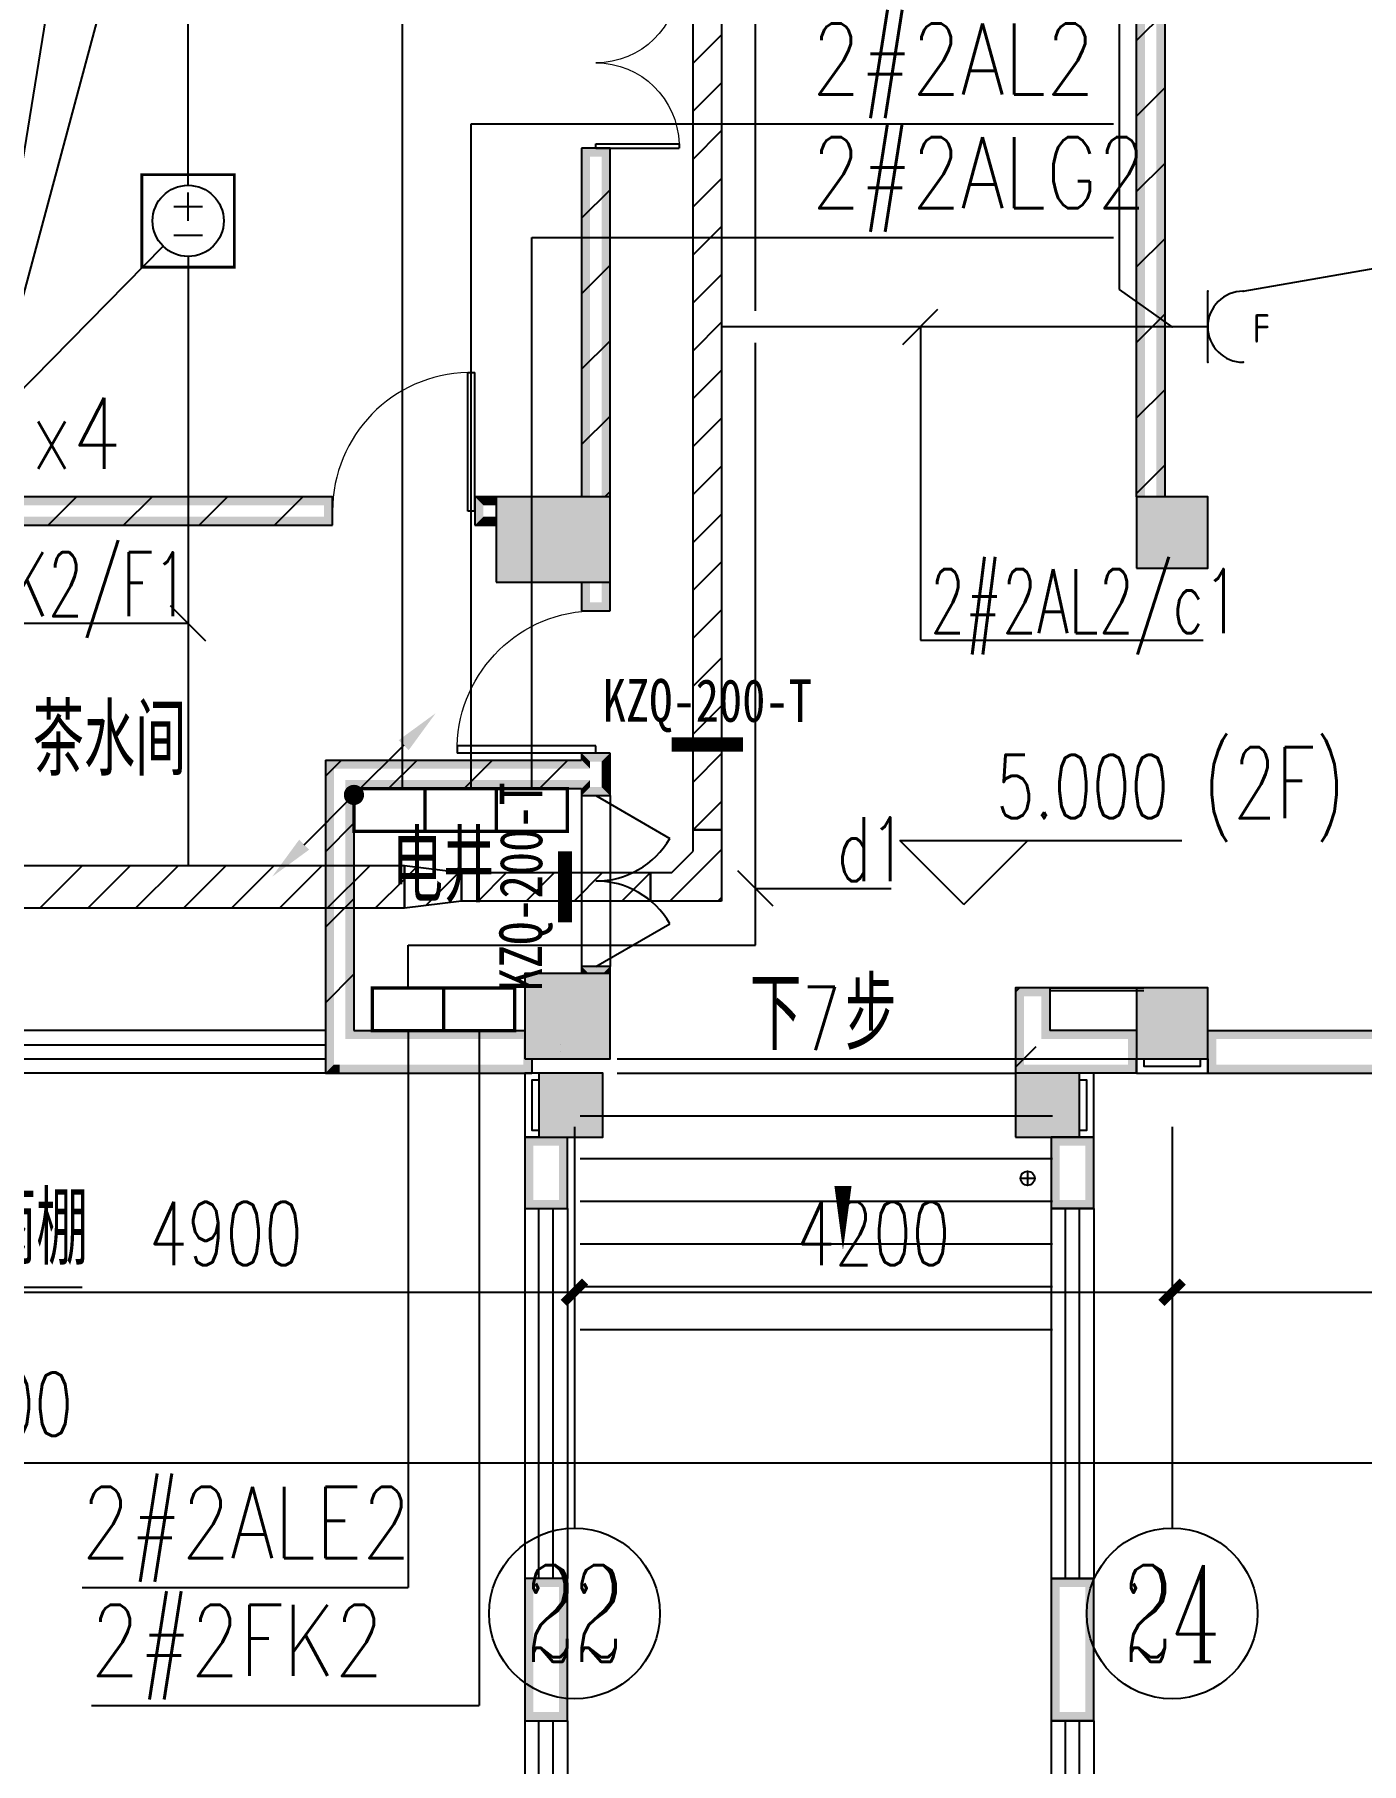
# Model space of a CAD drawing. Extents: x 101023 to 279373, y -114511 to 293844.
# Drawn here: x 223686 to 233010, y 80988 to 93137 of the extents above; entities that cross this region are included whole.
import ezdxf
from ezdxf.enums import TextEntityAlignment as Align

# ---------------------------------------------------------------- set-up
doc = ezdxf.new("R2010")
doc.units = 0
doc.header["$LTSCALE"] = 1000
doc.header["$MEASUREMENT"] = 0
for name, color, linetype in [('A-WALL-CURT', 111, 'Continuous'), ('A-WALL-PATT', 252, 'Continuous'), ('AXIS', 3, 'Continuous'), ('AXIS_TEXT', 7, 'Continuous'), ('BZ', 7, 'Continuous'), ('CABLETRAY', 3, 'Continuous'), ('COLUMN', 2, 'Continuous'), ('DIM-照明', 3, 'Continuous'), ('DIM_ELEV', 3, 'Continuous'), ('DIM_LEAD', 3, 'Continuous'), ('DIM_SYMB', 3, 'Continuous'), ('DOOR_FIRE', 4, 'Continuous'), ('EQUIP-动力', 3, 'Continuous'), ('EQUIP-插座', 3, 'Continuous'), ('EQUIP-箱柜', 3, 'Continuous'), ('LWIRE', 4, 'Continuous'), ('PUB_DIM', 3, 'Continuous'), ('PUB_HATCH', 8, 'Continuous'), ('PUB_TEXT', 7, 'Continuous'), ('PUB_WALL', 2, 'Continuous'), ('STAIR', 2, 'Continuous'), ('TEL_HATCH', 8, 'Continuous'), ('WALL', 2, 'Continuous'), ('WINDOW', 2, 'Continuous'), ('WIRE-照明', 6, 'Continuous'), ('抗震支吊架', 2, 'Continuous'), ('排水', 153, 'Continuous'), ('看线', 30, 'Continuous')]:
    doc.layers.add(name, color=color, linetype=linetype)
doc.styles.add('_TCH_AXIS', font='COMPLEX', dxfattribs={"bigfont": 'GBCBIG'})
doc.styles.add('_TCH_DIM', font='simplex.shx', dxfattribs={"bigfont": 'gbcbig.shx'})
doc.styles.add('_TCH_DIM_T3', font='SIMPLEX', dxfattribs={"width": 0.705882, "bigfont": 'GBCBIG'})
doc.styles.add('_TEL_ATTDEF', font='gbenor', dxfattribs={"bigfont": 'gbcbig'})
doc.styles.add('_TEL_DIM', font='simplex.shx', dxfattribs={"width": 0.8, "height": 3.5, "bigfont": 'gbcbig.shx'})
doc.styles.add('COMPLEX', font='COMPLEX')
doc.styles.add('kzcad', font='', dxfattribs={"width": 0.8})
doc.styles.get("Standard").update_dxf_attribs({"font": 'simplex.shx', "width": 0.8, "bigfont": 'gbcbig.shx'})
doc.styles.get('kzcad').set_extended_font_data('SimSun')
doc.dimstyles.new('_TCH_ARCH&&150', dxfattribs={"dimtxt": 446.25, "dimasz": 150, "dimexe": 375, "dimexo": 450, "dimgap": 189.375, "dimtad": 1, "dimdec": 0, "dimzin": 0, "dimdsep": 46, "dimtxsty": '_TCH_DIM_T3', "dimblk": 'ARCHTICK', "dimcen": 0.09, "dimclrt": 7, "dimazin": 2, "dimtfac": 1, "dimtdec": 0, "dimtix": 1, "dimtmove": 2, "dimatfit": 3, "dimfxl": 1, "dimtolj": 1, "dimtzin": 0, "dimarcsym": 0})
pattern_1 = [(45, (-906447.23, -635367.28), (-265.16515, 265.16515), [])]

# ---------------------------------------------------------------- blocks, each defined once
blk = doc.blocks.new('$equip$00002889')
for p, q in [((-0.65, 0.65), (-0.65, -0.65)), ((0.65, 0.65), (-0.65, 0.65)), ((0.65, -0.65), (0.65, 0.65)), ((0, 0), (0, 0.4)), ((-0.2, 0.2), (0.2, 0.2)), ((-0.2, -0.2), (0.2, -0.2)), ((-0.65, -0.65), (0.65, -0.65))]:
    blk.add_line(p, q)
at = {"const_width": 0.04}
blk.add_lwpolyline([(-0.65, 0.65), (-0.65, -0.65), (0.65, -0.65), (0.65, 0.65), (-0.65, 0.65), (-0.65, -0.65)], dxfattribs=at)
blk.add_circle((0, 0), 0.5)
for p in [(0, 0.65), (-0.65, 0), (0.65, 0), (0, -0.65)]:
    blk.add_point(p)
at = {"color": 7, "style": '_TEL_DIM', "flags": 1}
for tag in ['A', 'REMARK']:
    blk.add_attdef(tag, text='', height=0.00002, dxfattribs=at).set_placement((0, 0), align=Align.MIDDLE_CENTER)
blk = doc.blocks.new('$equip$00002810')
for p, q in [((0.5, 0.5), (-0.5, 0.5)), ((0, 0.5), (0, 0))]:
    blk.add_line(p, q)
blk.add_arc((0, 1), 0.5, 180, 0)
for p in [(-0.5, 1), (0.5, 1), (-0.5, 0.5), (0.5, 0.5), (0, 0)]:
    blk.add_point(p)
at = {"color": 7, "style": '_TEL_DIM'}
blk.add_attdef('$TEXT$', text='', height=0.4, dxfattribs=at).set_placement((0.023, 1.257), align=Align.MIDDLE_CENTER)
at = {"color": 7, "style": '_TEL_DIM', "flags": 1}
for tag in ['A', 'REMARK']:
    blk.add_attdef(tag, text='', height=0.000025, dxfattribs=at).set_placement((0, 0), align=Align.MIDDLE_CENTER)
blk = doc.blocks.new('$TelecSys$00000079')
for p, q in [((0.7, 0.7), (0, 0)), ((0.104, 0.104), (0.104, 0.104)), ((-0.104, -0.104), (-0.104, -0.104))]:
    blk.add_line(p, q)
at = {"const_width": 0.142}
blk.add_lwpolyline([(-0.071, 0, 1), (0.071, 0, 1)], format="xyb", close=True, dxfattribs=at)
blk.add_solid([(0.63, 0.77), (0.77, 0.63), (1.15, 1.15)])
at = {"width": 0.8, "flags": 9}
blk.add_attdef('A', (0, 0), '', height=0.00002, dxfattribs=at)
blk = doc.blocks.new('$TelecSys$00000080')
for p, q in [((-0.7, -0.7), (0, 0)), ((0.104, 0.104), (0.104, 0.104)), ((-0.104, -0.104), (-0.104, -0.104))]:
    blk.add_line(p, q)
at = {"const_width": 0.142}
blk.add_lwpolyline([(0.071, 0, 1), (-0.071, 0, 1)], format="xyb", close=True, dxfattribs=at)
blk.add_solid([(-0.63, -0.77), (-0.77, -0.63), (-1.15, -1.15)])
at = {"width": 0.8, "flags": 9}
blk.add_attdef('A', (0, 0), '', height=0.00002, rotation=180, dxfattribs=at)
blk = doc.blocks.new('ng')
at = {"layer": '排水'}
for p, q in [((345991, 781358), (346091, 781358)), ((346041, 781408), (346041, 781308))]:
    blk.add_line(p, q, dxfattribs=at)
blk.add_circle((346041, 781358), 50, dxfattribs=at)
blk = doc.blocks.new('_AXISO')
blk.add_circle((0, 0), 0.5)
at = {"layer": 'AXIS_TEXT', "style": 'COMPLEX', "width": 1.041667}
blk.add_attdef('A', text='', height=0.56, dxfattribs=at).set_placement((-0.25, -0.28), (0.25, -0.28), align=Align.FIT)
blk = doc.blocks.new('_ArchTick')
at = {"color": 0, "linetype": 'ByBlock', "const_width": 0.4}
blk.add_lwpolyline([(-0.5, -0.5), (0.5, 0.5)], dxfattribs=at)
blk = doc.blocks.new('*D101')
at = {"layer": 'Defpoints', "color": 0, "transparency": 16777216}
for p in [(1007608, 802280), (1041708, 802280), (1041708, 800203)]:
    blk.add_point(p, dxfattribs=at)
at = {"layer": 'PUB_DIM', "color": 0, "lineweight": -2, "transparency": 16777216}
for p, q in [((1007608, 801830), (1007608, 799828)), ((1041708, 801830), (1041708, 799828)), ((1007608, 800203), (1041708, 800203))]:
    blk.add_line(p, q, dxfattribs=at)
at = {"layer": 'PUB_DIM', "color": 0, "lineweight": -2, "transparency": 16777216, "xscale": 150, "yscale": 150, "zscale": 150, "rotation": 180}
blk.add_blockref('_ArchTick', (1007608, 800203), dxfattribs=at)
at = {"layer": 'PUB_DIM', "color": 0, "lineweight": -2, "transparency": 16777216, "xscale": 150, "yscale": 150, "zscale": 150}
blk.add_blockref('_ArchTick', (1041708, 800203), dxfattribs=at)
at = {"layer": 'PUB_DIM', "color": 7, "transparency": 16777216, "insert": (1024658, 800616), "char_height": 446.2, "attachment_point": 5, "style": '_TCH_DIM_T3'}
blk.add_mtext('\\A1;34100', dxfattribs=at)
blk = doc.blocks.new('*D105')
at = {"layer": 'Defpoints', "color": 0, "transparency": 16777216}
for p in [(1023958, 802363), (1028858, 802363), (1028858, 801403)]:
    blk.add_point(p, dxfattribs=at)
at = {"layer": 'PUB_DIM', "color": 0, "lineweight": -2, "transparency": 16777216}
for p, q in [((1023958, 801913), (1023958, 801028)), ((1028858, 801913), (1028858, 801028)), ((1023958, 801403), (1028858, 801403))]:
    blk.add_line(p, q, dxfattribs=at)
at = {"layer": 'PUB_DIM', "color": 0, "lineweight": -2, "transparency": 16777216, "xscale": 150, "yscale": 150, "zscale": 150, "rotation": 180}
blk.add_blockref('_ArchTick', (1023958, 801403), dxfattribs=at)
at = {"layer": 'PUB_DIM', "color": 0, "lineweight": -2, "transparency": 16777216, "xscale": 150, "yscale": 150, "zscale": 150}
blk.add_blockref('_ArchTick', (1028858, 801403), dxfattribs=at)
at = {"layer": 'PUB_DIM', "color": 7, "transparency": 16777216, "insert": (1026408, 801816), "char_height": 446.2, "attachment_point": 5, "style": '_TCH_DIM_T3'}
blk.add_mtext('\\A1;4900', dxfattribs=at)
blk = doc.blocks.new('*D106')
at = {"layer": 'Defpoints', "color": 0, "transparency": 16777216}
for p in [(1028858, 802363), (1033058, 802363), (1033058, 801403)]:
    blk.add_point(p, dxfattribs=at)
at = {"layer": 'PUB_DIM', "color": 0, "lineweight": -2, "transparency": 16777216}
for p, q in [((1028858, 801913), (1028858, 801028)), ((1033058, 801913), (1033058, 801028)), ((1028858, 801403), (1033058, 801403))]:
    blk.add_line(p, q, dxfattribs=at)
at = {"layer": 'PUB_DIM', "color": 0, "lineweight": -2, "transparency": 16777216, "xscale": 150, "yscale": 150, "zscale": 150, "rotation": 180}
blk.add_blockref('_ArchTick', (1028858, 801403), dxfattribs=at)
at = {"layer": 'PUB_DIM', "color": 0, "lineweight": -2, "transparency": 16777216, "xscale": 150, "yscale": 150, "zscale": 150}
blk.add_blockref('_ArchTick', (1033058, 801403), dxfattribs=at)
at = {"layer": 'PUB_DIM', "color": 7, "transparency": 16777216, "insert": (1030958, 801816), "char_height": 446.2, "attachment_point": 5, "style": '_TCH_DIM_T3'}
blk.add_mtext('\\A1;4200', dxfattribs=at)
blk = doc.blocks.new('*D107')
at = {"layer": 'Defpoints', "color": 0, "transparency": 16777216}
for p in [(1033058, 802363), (1041608, 802363), (1041608, 801403)]:
    blk.add_point(p, dxfattribs=at)
at = {"layer": 'PUB_DIM', "color": 0, "lineweight": -2, "transparency": 16777216}
for p, q in [((1033058, 801913), (1033058, 801028)), ((1041608, 801913), (1041608, 801028)), ((1033058, 801403), (1041608, 801403))]:
    blk.add_line(p, q, dxfattribs=at)
at = {"layer": 'PUB_DIM', "color": 0, "lineweight": -2, "transparency": 16777216, "xscale": 150, "yscale": 150, "zscale": 150, "rotation": 180}
blk.add_blockref('_ArchTick', (1033058, 801403), dxfattribs=at)
at = {"layer": 'PUB_DIM', "color": 0, "lineweight": -2, "transparency": 16777216, "xscale": 150, "yscale": 150, "zscale": 150}
blk.add_blockref('_ArchTick', (1041608, 801403), dxfattribs=at)
at = {"layer": 'PUB_DIM', "color": 7, "transparency": 16777216, "insert": (1037333, 801816), "char_height": 446.2, "attachment_point": 5, "style": '_TCH_DIM_T3'}
blk.add_mtext('\\A1;8550', dxfattribs=at)
blk = doc.blocks.new('$WINLIB2D$00000001')
at = {"color": 0}
for points in [[(-0.5, 0.5), (-0.5, -0.5)], [(-0.5, 0.5), (0.5, 0.5)], [(0.5, -0.5), (0.5, 0.5)], [(0.5, 0.1667), (-0.5, 0.1667)], [(0.5, -0.1667), (-0.5, -0.1667)], [(-0.5, -0.5), (0.5, -0.5)]]:
    blk.add_lwpolyline(points, dxfattribs=at)
blk = doc.blocks.new('$DorLib2D$00000001')
for p, q in [((0.45, 0.975), (0.5, 0.975)), ((0.45, 0), (0.45, 0.975)), ((0.5, 0), (0.5, 0.975)), ((0.5, 0), (0.45, 0))]:
    blk.add_line(p, q)
at = {"lineweight": 13}
blk.add_arc((0.475, 0), 0.975, 91.4693, 180, dxfattribs=at)
blk = doc.blocks.new('$DorLib2D$00000002')
for p, q in [((-0.5, 0), (-0.5, 0.4875)), ((-0.475, 0.4875), (-0.5, 0.4875)), ((-0.475, 0), (-0.475, 0.4875)), ((0.475, 0), (0.475, 0.4875)), ((0.475, 0.4875), (0.5, 0.4875)), ((0.5, 0), (0.5, 0.4875)), ((-0.5, 0), (-0.475, 0)), ((0.5, 0), (0.475, 0))]:
    blk.add_line(p, q)
at = {"lineweight": 13}
for centre, start, end in [((-0.4875, 0), 0, 88.53072), ((0.4875, 0), 91.46928, 180)]:
    blk.add_arc(centre, 0.4875, start, end, dxfattribs=at)
blk = doc.blocks.new('_FZH')
blk.add_lwpolyline([(-0.5, -0.5), (0.5, -0.5), (0.5, 0.5), (-0.5, 0.5)], close=True)
at = {"layer": 'PUB_HATCH'}
blk.add_solid([(-0.5, -0.5), (0.5, -0.5), (-0.5, 0.5), (0.5, 0.5)], dxfattribs=at)
blk = doc.blocks.new('$DorLib2D$00000231')
at = {"color": 0}
for p, q in [((-0.5, 0), (-0.25, 0.433)), ((0.5, 0), (0.25, 0.433))]:
    blk.add_line(p, q, dxfattribs=at)
for centre, start, end in [((-0.5, 0), 0, 60), ((0.5, 0), 120, 180)]:
    blk.add_arc(centre, 0.5, start, end, dxfattribs=at)
blk = doc.blocks.new('ERT')
at = {"layer": 'AXIS'}
for p, q in [((1028858.2, 802565.3), (1028858.2, 799745.8)), ((1033058.2, 802565.3), (1033058.2, 799745.8))]:
    blk.add_line(p, q, dxfattribs=at)
ref = blk.add_blockref('_AXISO', (1028858.2, 799145.8), dxfattribs=dict(at, xscale=1200, yscale=1200, zscale=1200))
ref.add_attrib('A', '22', dxfattribs={"layer": 'AXIS_TEXT', "height": 678.82, "style": '_TCH_AXIS', "width": 0.617647}).set_placement((1028518.8, 798806.4), (1029197.6, 798806.4), align=Align.FIT)
ref = blk.add_blockref('_AXISO', (1033058.2, 799145.8), dxfattribs=dict(at, xscale=1200, yscale=1200, zscale=1200))
ref.add_attrib('A', '24', dxfattribs={"layer": 'AXIS_TEXT', "height": 678.82, "style": '_TCH_AXIS', "width": 0.583333}).set_placement((1032718.8, 798806.4), (1033397.6, 798806.4), align=Align.FIT)
at = {"layer": 'PUB_DIM'}
for p1, p2, distance, picture, middle in [((1023958.2, 802362.7), (1028858.2, 802362.7), -959.7, '*D105', (1026408.2, 801815.5)), ((1028858.2, 802362.7), (1033058.2, 802362.7), -959.7, '*D106', (1030958.2, 801815.5)), ((1033058.2, 802362.7), (1041608.2, 802362.7), -959.7, '*D107', (1037333.2, 801815.5)), ((1007608.2, 802279.9), (1041708.2, 802279.9), -2076.9, '*D101', (1024658.2, 800615.5))]:
    dim = blk.add_aligned_dim(p1=p1, p2=p2, distance=distance, dimstyle='_TCH_ARCH&&150', dxfattribs=at)
    dim.commit()
    dim.dimension.update_dxf_attribs({"geometry": picture, "text_midpoint": middle})
blk = doc.blocks.new('A$C54854E18')
at = {"layer": 'A-WALL-PATT'}
h = blk.add_hatch(dxfattribs=at)
h.set_pattern_fill('普通砖', color=256, scale=150, style=0)
h.set_pattern_definition(pattern_1)
h.paths.add_polyline_path([(115149.9, 42605.5), (115349.9, 42605.5), (115349.9, 48005.5), (115289.9, 48065.5), (115283.2, 48105.5), (115149.9, 48105.5)])
h = blk.add_hatch(dxfattribs=at)
h.set_pattern_fill('普通砖', color=256, scale=150, style=0)
h.set_pattern_definition(pattern_1)
h.paths.add_polyline_path([(111249.9, 42605.5), (111449.9, 42605.5), (111449.9, 45055.9), (111249.9, 45055.9)])
h = blk.add_hatch(dxfattribs=at)
h.set_pattern_fill('普通砖', color=256, scale=150, style=0)
h.set_pattern_definition(pattern_1)
h.paths.add_polyline_path([(104540, 42465.5), (104600, 42405.5), (109499.9, 42405.5), (109499.9, 42605.5), (104500, 42605.5), (104500, 42472.2)])
h = blk.add_hatch(dxfattribs=at)
h.set_pattern_fill('普通砖', color=256, scale=150, style=0)
h.set_pattern_definition(pattern_1)
h.paths.add_polyline_path([(109449.5, 40755.5), (109649.5, 40555.5), (111249.9, 40555.5), (111309.9, 40615.5), (111316.6, 40655.5), (111309.9, 40695.5), (111249.9, 40755.5)])
h = blk.add_hatch(dxfattribs=at)
h.set_pattern_fill('普通砖', color=256, scale=150, style=0)
h.set_pattern_definition(pattern_1)
h.paths.add_polyline_path([(109649.5, 40555.5), (109449.5, 40755.5), (109449.5, 38855.5), (109549.5, 38755.5), (109649.5, 38855.5)])
h = blk.add_hatch(dxfattribs=at)
h.set_pattern_fill('普通砖', color=256, scale=150, style=0)
h.set_pattern_definition(pattern_1)
h.paths.add_polyline_path([(114540, 39155.5), (114300, 39155.5), (114300, 38555.5), (114360, 38615.5), (114480, 38795.5), (114540, 38855.5)])
at = {"layer": 'PUB_WALL'}
for points in [[(115149.9, 42605.5), (115209.9, 42605.5), (115209.9, 48105.5), (115149.9, 48105.5)], [(115289.9, 42605.5), (115349.9, 42605.5), (115349.9, 48005.5), (115289.9, 48065.5)], [(111449.9, 45055.9), (111249.9, 45055.9), (111309.9, 44995.9), (111389.9, 44995.9)], [(111249.9, 42605.5), (111309.9, 42605.5), (111309.9, 44995.9), (111249.9, 45055.9)], [(111389.9, 42605.5), (111449.9, 42605.5), (111449.9, 45055.9), (111389.9, 44995.9)], [(109499.9, 42605.5), (104500, 42605.5), (104500, 42545.5), (109439.9, 42545.5)], [(109499.9, 42405.5), (109499.9, 42605.5), (109439.9, 42545.5), (109439.9, 42465.5)], [(110649.9, 42545.5), (110649.9, 42605.5), (110499.9, 42605.5), (110559.9, 42545.5)], [(110499.9, 42605.5), (110499.9, 42405.5), (110559.9, 42465.5), (110559.9, 42545.5)], [(111449.9, 42605.5), (110649.9, 42605.5), (110709.9, 42545.5), (111389.9, 42545.5)], [(110649.9, 42605.5), (110649.9, 42005.5), (110709.9, 42065.5), (110709.9, 42545.5)], [(111449.9, 42005.5), (111449.9, 42605.5), (111389.9, 42545.5), (111389.9, 42065.5)], [(115649.9, 42605.5), (115149.9, 42605.5), (115209.9, 42545.5), (115589.9, 42545.5)], [(115149.9, 42605.5), (115149.9, 42105.5), (115209.9, 42165.5), (115209.9, 42545.5)], [(115649.9, 42105.5), (115649.9, 42605.5), (115589.9, 42545.5), (115589.9, 42165.5)], [(104600, 42405.5), (109499.9, 42405.5), (109439.9, 42465.5), (104540, 42465.5)], [(110649.9, 42405.5), (110649.9, 42465.5), (110559.9, 42465.5), (110499.9, 42405.5)], [(115149.9, 42105.5), (115649.9, 42105.5), (115589.9, 42165.5), (115209.9, 42165.5)], [(110649.9, 42005.5), (111449.9, 42005.5), (111389.9, 42065.5), (110709.9, 42065.5)], [(111309.9, 42005.5), (111249.9, 42005.5), (111249.9, 41805.5), (111309.9, 41865.5)], [(111449.9, 42005.5), (111389.9, 42005.5), (111389.9, 41865.5), (111449.9, 41805.5)], [(111249.9, 41805.5), (111449.9, 41805.5), (111389.9, 41865.5), (111309.9, 41865.5)], [(109449.5, 40755.5), (111249.9, 40755.5), (111309.9, 40695.5), (109509.5, 40695.5)], [(109449.5, 40755.5), (109449.5, 38855.5), (109509.5, 38795.5), (109509.5, 40695.5)], [(111449.9, 40805.5), (111249.9, 40805.5), (111309.9, 40745.5), (111389.9, 40745.5)], [(111249.9, 40805.5), (111249.9, 40755.5), (111309.9, 40695.5), (111309.9, 40745.5)], [(111449.9, 40655.5), (111449.9, 40805.5), (111389.9, 40745.5), (111389.9, 40655.5)], [(109649.5, 40555.5), (111249.9, 40555.5), (111309.9, 40615.5), (109589.5, 40615.5)], [(109649.5, 40555.5), (109649.5, 38855.5), (109589.5, 38795.5), (109589.5, 40615.5)], [(111249.9, 40555.5), (111249.9, 40505.9), (111309.9, 40565.9), (111309.9, 40615.5)], [(111449.9, 40505.9), (111449.9, 40655.5), (111389.9, 40655.5), (111389.9, 40565.9)], [(111249.9, 40505.9), (111449.9, 40505.9), (111389.9, 40565.9), (111309.9, 40565.9)], [(111449.9, 39255.5), (110849.9, 39255.5), (110909.9, 39195.5), (111389.9, 39195.5)], [(110849.9, 39255.5), (110849.9, 38655.5), (110909.9, 38715.5), (110909.9, 39195.5)], [(111300.3, 39255.5), (111399.5, 39255.5), (111449.9, 39305.9), (111249.9, 39305.9)], [(111249.9, 39255.5), (111300.3, 39255.5), (111249.9, 39305.9)], [(111449.9, 38655.5), (111449.9, 39255.5), (111389.9, 39195.5), (111389.9, 38715.5)], [(111399.5, 39255.5), (111449.9, 39255.5), (111449.9, 39305.9)], [(114300, 39155.5), (114300, 38555.5), (114360, 38615.5), (114360, 39155.5)], [(114540, 39155.5), (114300, 39155.5), (114300, 39095.5), (114540, 39095.5)], [(114540, 39155.5), (114540, 38855.5), (114480, 38795.5), (114480, 39155.5)], [(115649.9, 39155.5), (115149.9, 39155.5), (115209.9, 39095.5), (115589.9, 39095.5)], [(115149.9, 39155.5), (115149.9, 38655.5), (115209.9, 38715.5), (115209.9, 39095.5)], [(115649.9, 38655.5), (115649.9, 39155.5), (115589.9, 39095.5), (115589.9, 38715.5)], [(109449.5, 38855.5), (109449.5, 38555.5), (109509.5, 38615.5), (109509.5, 38795.5)], [(109649.5, 38855.5), (110300, 38855.5), (110300, 38795.5), (109589.5, 38795.5)], [(110849.9, 38795.5), (110849.9, 38855.5), (110300, 38855.5), (110300, 38795.5)], [(110899.9, 38655.5), (110849.9, 38655.5), (110849.9, 38855.5), (110839.9, 38855.5), (110839.9, 38555.5), (110899.9, 38555.5)], [(115149.9, 38795.5), (115149.9, 38855.5), (114540, 38855.5), (114480, 38795.5)], [(115150, 38655.5), (115149.9, 38655.5), (115149.9, 38855.5), (115090, 38855.5), (115090, 38555.5), (115150, 38555.5)], [(115649.9, 38855.5), (115649.9, 38795.5), (117560, 38795.5), (117500, 38855.5)], [(115649.9, 38855.5), (115649.9, 38555.5), (115709.9, 38555.5), (115709.9, 38855.5)], [(110849.9, 38655.5), (111449.9, 38655.5), (111389.9, 38715.5), (110909.9, 38715.5)], [(115149.9, 38655.5), (115649.9, 38655.5), (115589.9, 38715.5), (115209.9, 38715.5)], [(109449.5, 38555.5), (109549.5, 38555.5), (109549.5, 38615.5), (109509.5, 38615.5)], [(109549.5, 38555.5), (110300, 38555.5), (110300, 38615.5), (109549.5, 38615.5)], [(110300, 38555.5), (110899.9, 38555.5), (110899.9, 38615.5), (110300, 38615.5)], [(111399.9, 38555.5), (110949.9, 38555.5), (111009.9, 38495.5), (111339.9, 38495.5)], [(110949.9, 38555.5), (110949.9, 38105.5), (111009.9, 38165.5), (111009.9, 38495.5)], [(111399.9, 38105.5), (111399.9, 38555.5), (111339.9, 38495.5), (111339.9, 38165.5)], [(114749.9, 38555.5), (114299.9, 38555.5), (114359.9, 38495.5), (114689.9, 38495.5)], [(114299.9, 38555.5), (114299.9, 38105.5), (114359.9, 38165.5), (114359.9, 38495.5)], [(115150, 38555.5), (115150, 38615.5), (114360, 38615.5), (114300, 38555.5)], [(114749.9, 38105.5), (114749.9, 38555.5), (114689.9, 38495.5), (114689.9, 38165.5)], [(115649.9, 38555.5), (117600, 38555.5), (117600, 38615.5), (115649.9, 38615.5)], [(110949.9, 38105.5), (111399.9, 38105.5), (111339.9, 38165.5), (111009.9, 38165.5)], [(114299.9, 38105.5), (114749.9, 38105.5), (114689.9, 38165.5), (114359.9, 38165.5)], [(110850, 38105.5), (110850, 37605.5), (110910, 37665.5), (110910, 38045.5)], [(111150, 38105.5), (110850, 38105.5), (110910, 38045.5), (111090, 38045.5)], [(111150, 37605.5), (111150, 38105.5), (111090, 38045.5), (111090, 37665.5)], [(114550, 38105.5), (114550, 37605.5), (114610, 37665.5), (114610, 38045.5)], [(114850, 38105.5), (114550, 38105.5), (114610, 38045.5), (114790, 38045.5)], [(114850, 37605.5), (114850, 38105.5), (114790, 38045.5), (114790, 37665.5)], [(110850, 37605.5), (111150, 37605.5), (111090, 37665.5), (110910, 37665.5)], [(114550, 37605.5), (114850, 37605.5), (114790, 37665.5), (114610, 37665.5)], [(110850, 35005.5), (110850, 34005.5), (110910, 34065.5), (110910, 34945.5)], [(111150, 35005.5), (110850, 35005.5), (110910, 34945.5), (111090, 34945.5)], [(111150, 34005.5), (111150, 35005.5), (111090, 34945.5), (111090, 34065.5)], [(114550, 35005.5), (114550, 34005.5), (114610, 34065.5), (114610, 34945.5)], [(114850, 35005.5), (114550, 35005.5), (114610, 34945.5), (114790, 34945.5)], [(114850, 34005.5), (114850, 35005.5), (114790, 34945.5), (114790, 34065.5)], [(110850, 34005.5), (111150, 34005.5), (111090, 34065.5), (110910, 34065.5)], [(114550, 34005.5), (114850, 34005.5), (114790, 34065.5), (114610, 34065.5)]]:
    blk.add_hatch(color=256, dxfattribs=at).paths.add_polyline_path(points)
for points in [[(115149.9, 39155.5), (114300, 39155.5), (114299.9, 38105.5)], [(114540, 39155.5), (115199.9, 39155.5)], [(114540, 39135.5), (115199.9, 39135.5)], [(115149.9, 38655.5), (115149.9, 38555.5), (115649.9, 38555.5), (115649.9, 38655.5)], [(115199.9, 38655.5), (115199.9, 38605.5), (115599.9, 38605.5), (115599.9, 38655.5)], [(110950, 38555.5), (110849.9, 38555.5), (110849.9, 38105.5), (110950, 38105.5)], [(114750, 38105.5), (114850, 38105.5), (114850, 38555.5), (114749.9, 38555.5)], [(110950, 38505.5), (110899.9, 38505.5), (110899.9, 38155.5), (110950, 38155.5)], [(114750, 38155.5), (114800, 38155.5), (114800, 38505.5), (114749.9, 38505.5)]]:
    blk.add_lwpolyline(points)
at = {"layer": 'A-WALL-CURT'}
for p, q in [((111100, 38755.5), (111100, 38755.5)), ((111100, 38705.5), (111100, 38705.5)), ((111100, 38655.5), (111100, 38655.5))]:
    blk.add_line(p, q, dxfattribs=at)
at = {"layer": 'DIM_ELEV'}
for p, q in [((113935.6, 39739.8), (113485.6, 40189.8)), ((113485.6, 40189.8), (115467.4, 40189.8)), ((113935.6, 39739.8), (114385.6, 40189.8))]:
    blk.add_line(p, q, dxfattribs=at)
at = {"layer": 'DIM_LEAD'}
blk.add_line((105675.7, 37052.5), (107740.2, 37052.5), dxfattribs=at)
at = {"layer": 'DIM_SYMB'}
blk.add_lwpolyline([(113086.8, 38711.9, 0, 0, 0), (113086.8, 38711.9, 0, 0, 0), (113086.8, 37311.9, 0, 120, 0), (113086.8, 37761.9, 0, 0, 0)], format="xyseb", dxfattribs=at)
at = {"layer": 'DOOR_FIRE'}
for p, q in [((111249.9, 40505.9), (111249.9, 39305.9)), ((111449.9, 40505.9), (111449.9, 39305.9))]:
    blk.add_line(p, q, dxfattribs=at)
at = {"layer": 'WALL'}
for p, q in [((115149.9, 42605.5), (115149.9, 48105.5)), ((115349.9, 42605.5), (115349.9, 48005.5)), ((111449.9, 45055.9), (111249.9, 45055.9)), ((111249.9, 45055.9), (111249.9, 42605.5)), ((111449.9, 42605.5), (111449.9, 45055.9)), ((109499.9, 42605.5), (104500, 42605.5)), ((109499.9, 42405.5), (109499.9, 42605.5)), ((110649.9, 42605.5), (110499.9, 42605.5)), ((110499.9, 42605.5), (110499.9, 42405.5)), ((104600, 42405.5), (109499.9, 42405.5)), ((110499.9, 42405.5), (110649.9, 42405.5)), ((111249.9, 42005.5), (111249.9, 41805.5)), ((111449.9, 41805.5), (111449.9, 42005.5)), ((111249.9, 41805.5), (111449.9, 41805.5)), ((109449.5, 40755.5), (111249.9, 40755.5)), ((109449.5, 40755.5), (109449.5, 38855.5)), ((111449.9, 40805.5), (111249.9, 40805.5)), ((111249.9, 40805.5), (111249.9, 40755.5)), ((111449.9, 40655.5), (111449.9, 40805.5)), ((111449.9, 40505.9), (111449.9, 40655.5)), ((109649.5, 40555.5), (111249.9, 40555.5)), ((109649.5, 40555.5), (109649.5, 38855.5)), ((111249.9, 40555.5), (111249.9, 40505.9)), ((111249.9, 40505.9), (111449.9, 40505.9)), ((111449.9, 39305.9), (111249.9, 39305.9)), ((111249.9, 39305.9), (111249.9, 39255.5)), ((111449.9, 39255.5), (111449.9, 39305.9)), ((114300, 39155.5), (114300, 38555.5)), ((114540, 39155.5), (114300, 39155.5)), ((114540, 39155.5), (114540, 38855.5)), ((109449.5, 38855.5), (109449.5, 38555.5)), ((109649.5, 38855.5), (110300, 38855.5)), ((110300, 38855.5), (110849.9, 38855.5)), ((115149.9, 38855.5), (114540, 38855.5)), ((115649.9, 38855.5), (117500, 38855.5)), ((110899.9, 38655.5), (110899.9, 38555.5)), ((115150, 38555.5), (115150, 38655.5)), ((115649.9, 38655.5), (115649.9, 38555.5)), ((109449.5, 38555.5), (109549.5, 38555.5)), ((109549.5, 38555.5), (110300, 38555.5)), ((110300, 38555.5), (110899.9, 38555.5)), ((115150, 38555.5), (114300, 38555.5)), ((115649.9, 38555.5), (117600, 38555.5)), ((110850, 38105.5), (110850, 37605.5)), ((110949.9, 38105.5), (110850, 38105.5)), ((111150, 37605.5), (111150, 38105.5)), ((114550, 38105.5), (114550, 37605.5)), ((114850, 38105.5), (114550, 38105.5)), ((114850, 37605.5), (114850, 38105.5)), ((110850, 37605.5), (111150, 37605.5)), ((114550, 37605.5), (114850, 37605.5)), ((110850, 35005.5), (110850, 34005.5)), ((111150, 35005.5), (110850, 35005.5)), ((111150, 34005.5), (111150, 35005.5)), ((114550, 35005.5), (114550, 34005.5)), ((114850, 35005.5), (114550, 35005.5)), ((114850, 34005.5), (114850, 35005.5)), ((110850, 34005.5), (111150, 34005.5)), ((114550, 34005.5), (114850, 34005.5))]:
    blk.add_line(p, q, dxfattribs=at)
at = {"layer": '看线'}
for p, q in [((111500, 38655.5), (115146.9, 38655.5)), ((111500, 38555.5), (114300, 38555.5)), ((111240, 38255.5), (114560, 38255.5)), ((111240, 37955.5), (114560, 37955.5)), ((111240, 37655.5), (114560, 37655.5)), ((111240, 37355.5), (114560, 37355.5)), ((111240, 37055.5), (114560, 37055.5)), ((111240, 36755.5), (114560, 36755.5))]:
    blk.add_line(p, q, dxfattribs=at)
at = {"layer": 'COLUMN', "xscale": 799.9999998350395, "yscale": 600.000000079046, "zscale": 600.000000079046}
blk.add_blockref('_FZH', (111049.9, 42305.5), dxfattribs=at)
at = {"layer": 'COLUMN'}
for p, xscale, yscale, zscale, rotation in [((115399.9, 42355.5), 500.0007197007071, 499.999999896856, 499.999999896856, 1.611495437711071e-08), ((111149.9, 38955.5), 599.9999992848607, 599.9999996862607, 599.9999996862607, 359.9999999995442), ((115399.9, 38905.5), 500.0007197007071, 499.999999896856, 499.999999896856, 1.611495437711071e-08), ((111174.9, 38330.5), 449.9999995698454, 450.0000001150183, 450.0000001150183, 8.893475490288708e-09), ((114524.9, 38330.5), 449.9999995698454, 450.0000001150183, 450.0000001150183, 8.893475490288708e-09)]:
    blk.add_blockref('_FZH', p, dxfattribs=dict(at, xscale=xscale, yscale=yscale, zscale=zscale, rotation=rotation))
at = {"layer": 'DOOR_FIRE', "xscale": 1200, "yscale": 1200, "zscale": 200, "rotation": 270}
blk.add_blockref('$DorLib2D$00000231', (111349.9, 39905.9), dxfattribs=at)
at = {"layer": 'WALL'}
blk.add_blockref('ERT', (-917658.2, -764386.5), dxfattribs=at)
at = {"layer": 'WINDOW'}
for name, p, xscale, yscale, zscale, rotation in [('$DorLib2D$00000002', (111349.9, 45655.9), -1200, 1200, -1200, 270), ('$DorLib2D$00000001', (111349.9, 41305.5), -1000, 1000, 1000, 90), ('$WINLIB2D$00000001', (111000, 36305.5), -2600, 300, 2600, 90), ('$WINLIB2D$00000001', (114700, 36305.5), 2600, 300, 2600, 270), ('$WINLIB2D$00000001', (111000, 32705.5), -2600, 300, 2600, 90), ('$WINLIB2D$00000001', (114700, 32705.5), 2600, 300, 2600, 270)]:
    blk.add_blockref(name, p, dxfattribs=dict(at, xscale=xscale, yscale=yscale, zscale=zscale, rotation=rotation))
for name, p, xscale, yscale, zscale in [('$DorLib2D$00000001', (109999.9, 42505.5), 1000, 1000, 1000), ('$WINLIB2D$00000001', (108149.5, 38705.5), -2600, 300, -2600)]:
    blk.add_blockref(name, p, dxfattribs=dict(at, xscale=xscale, yscale=yscale, zscale=zscale))
at = {"layer": '排水'}
blk.add_blockref('ng', (-231657, -743540.9), dxfattribs=at)
at = {"layer": 'DIM_ELEV', "color": 7, "style": '_TCH_DIM', "width": 0.705882}
blk.add_text('5.000', height=446.25, dxfattribs=at).set_placement((114162.4, 40347.3))
at = {"layer": 'DIM_LEAD', "color": 7, "style": '_TCH_DIM'}
blk.add_text('混凝土雨棚', height=506.38, dxfattribs=at).set_placement((105958.5, 37210))
at = {"layer": 'DIM_SYMB', "color": 7, "style": '_TCH_DIM'}
for s, p in [('步', (113099.5, 38717.3)), ('下', (112430.9, 38717.3))]:
    blk.add_text(s, height=506.4, dxfattribs=at).set_placement(p)
at = {"layer": 'DIM_SYMB', "color": 7, "style": '_TCH_DIM', "width": 0.705882}
blk.add_text('7', height=446.2, dxfattribs=at).set_placement((112799.5, 38717.3))
at = {"layer": 'PUB_TEXT'}
for s, p in [('茶水间', (107392.3, 40646.9)), ('电井', (109916.4, 39756.7))]:
    blk.add_text(s, height=500, dxfattribs=at).set_placement(p)
at = {"layer": 'PUB_TEXT', "style": '_TCH_DIM', "width": 0.705882}
blk.add_text('(2F)', height=500, dxfattribs=at).set_placement((115617.4, 40347.3))

msp = doc.modelspace()

# ---------------------------------------------------------------- linework, layer by layer
at = {"layer": 'BZ'}
for p, q in [((226271, 87838), (226271, 93309)), ((226755, 92509), (231268, 92509)), ((226755, 87838), (226755, 92509)), ((227180, 91710), (231268, 91710)), ((227180, 87838), (227180, 91710)), ((226310, 86138), (226310, 82224)), ((226810, 86138), (226810, 81396)), ((224021, 82224), (226310, 82224)), ((224086, 81396), (226810, 81396))]:
    msp.add_line(p, q, dxfattribs=at)
at = {"layer": 'CABLETRAY'}
for p, q in [((228313, 87548), (228313, 112646)), ((228513, 112646), (228513, 87548)), ((228513, 87548), (228313, 87548)), ((228313, 87398), (228313, 87548)), ((228313, 87548), (228513, 87548)), ((228513, 87548), (228513, 87048)), ((228163, 87248), (228313, 87398)), ((220680, 87298), (226285, 87298)), ((226285, 87298), (226285, 86998)), ((226285, 87298), (226685, 87248)), ((226285, 86998), (226285, 87298)), ((226685, 87048), (226685, 87248)), ((226685, 87248), (228013, 87248)), ((226685, 87248), (226685, 87048)), ((228013, 87248), (228013, 87048)), ((228013, 87048), (228013, 87248)), ((228013, 87248), (228163, 87248)), ((226285, 86998), (220680, 86998)), ((226685, 87048), (226285, 86998)), ((228013, 87048), (226685, 87048)), ((228513, 87048), (228013, 87048))]:
    msp.add_line(p, q, dxfattribs=at)
at = {"layer": 'DIM-照明'}
for p, q in [((229787, 90960), (230034, 91208)), ((224889, 88875), (224641, 89123)), ((228876, 87013), (228629, 87261))]:
    msp.add_line(p, q, dxfattribs=at)
for points in [[(229911, 91084), (229911, 88881)], [(224464, 88999), (222434, 88999)], [(224765, 88999), (224464, 88999)], [(229911, 88881), (231897, 88881)], [(228753, 87137), (229214, 87137)], [(229214, 87137), (229705, 87137)]]:
    msp.add_lwpolyline(points, dxfattribs=at)
at = {"layer": 'EQUIP-箱柜', "const_width": 24}
for points in [[(226430, 87538), (225930, 87538), (225930, 87838), (226430, 87838)], [(226930, 87538), (226430, 87538), (226430, 87838), (226930, 87838)], [(227430, 87538), (226930, 87538), (226930, 87838), (227430, 87838)], [(226560, 86138), (226060, 86138), (226060, 86438), (226560, 86438)], [(227060, 86138), (226560, 86138), (226560, 86438), (227060, 86438)]]:
    msp.add_lwpolyline(points, close=True, dxfattribs=at)
at = {"layer": 'TEL_HATCH', "linetype": 'Continuous'}
for p, q in [((228313, 92936), (228513, 93136)), ((228313, 92599), (228513, 92799)), ((228313, 92262), (228513, 92462)), ((228313, 91926), (228513, 92126)), ((228313, 91589), (228513, 91789)), ((228313, 91252), (228513, 91452)), ((228313, 90915), (228513, 91115)), ((228313, 90579), (228513, 90779)), ((228313, 90242), (228513, 90442)), ((228313, 89905), (228513, 90105)), ((228313, 89568), (228513, 89768)), ((228313, 89232), (228513, 89432)), ((228313, 88895), (228513, 89095)), ((228313, 88558), (228513, 88758)), ((228313, 88221), (228513, 88421)), ((228313, 87884), (228513, 88084)), ((228313, 87548), (228513, 87748)), ((228313, 87548), (228313, 87548)), ((228150, 87048), (228513, 87411)), ((223722, 86998), (224022, 87298)), ((224059, 86998), (224359, 87298)), ((224396, 86998), (224696, 87298)), ((224733, 86998), (225033, 87298)), ((225069, 86998), (225369, 87298)), ((225406, 86998), (225706, 87298)), ((225743, 86998), (226043, 87298)), ((226285, 87203), (226369, 87287)), ((226435, 87017), (226668, 87250)), ((226803, 87048), (227003, 87248)), ((227140, 87048), (227340, 87248)), ((227477, 87048), (227677, 87248)), ((227813, 87048), (228013, 87248)), ((228013, 87248), (228013, 87248)), ((226080, 86998), (226285, 87203)), ((228487, 87048), (228513, 87074))]:
    msp.add_line(p, q, dxfattribs=at)
at = {"layer": 'WIRE-照明'}
for p, q in [((231310, 91345), (231310, 105438)), ((228753, 91196), (228753, 93932)), ((224765, 91578), (224765, 87298)), ((231680, 91084), (231310, 91345)), ((231680, 91084), (228513, 91084)), ((228753, 86739), (228753, 90971)), ((226310, 86438), (226310, 86739)), ((226310, 86739), (228753, 86739))]:
    msp.add_line(p, q, dxfattribs=at)
at = {"layer": 'WIRE-照明', "linetype": 'Continuous'}
for p, q in [((223292, 90333), (224725, 99168)), ((223366, 90408), (224700, 95375)), ((224765, 92078), (224765, 95367)), ((223292, 90333), (224589, 91650)), ((232180, 91334), (234131, 91674))]:
    msp.add_line(p, q, dxfattribs=at)
at = {"layer": '抗震支吊架', "color": 2, "const_width": 100}
for points in [[(228163, 88148), (228663, 88148)], [(227413, 86898), (227413, 87398)]]:
    msp.add_lwpolyline(points, dxfattribs=at)

# ---------------------------------------------------------------- block references
at = {"layer": 'EQUIP-动力', "xscale": 500, "yscale": 500, "zscale": 500}
msp.add_blockref('$equip$00002889', (224765, 91828), dxfattribs=at)
at = {"layer": 'EQUIP-插座'}
ref = msp.add_blockref('$equip$00002810', (231680, 91084), dxfattribs=dict(at, xscale=500, yscale=500, zscale=500, rotation=270))
ref.add_attrib('$TEXT$', 'F', dxfattribs={"layer": '0', "color": 7, "height": 200, "style": '_TEL_ATTDEF'}).set_placement((232308, 91072), align=Align.MIDDLE_CENTER)
at = {"layer": 'LWIRE', "xscale": 500, "yscale": 500, "zscale": 500}
for name in ['$TelecSys$00000079', '$TelecSys$00000080']:
    msp.add_blockref(name, (225930, 87794), dxfattribs=at)
at = {"layer": 'STAIR'}
msp.add_blockref('A$C54854E18', (116280, 47283), dxfattribs=at)

# ---------------------------------------------------------------- texts
at = {"layer": 'BZ', "style": '_TEL_DIM', "width": 0.8}
for s, p in [('2#2AL2', (229148, 92716)), ('2#2ALG2', (229148, 91917)), ('x4', (223660, 90085)), ('2#2ALE2', (224016, 82431)), ('2#2FK2', (224081, 81603))]:
    msp.add_text(s, height=500, dxfattribs=at).set_placement(p)
at = {"layer": 'DIM-照明', "color": 7, "style": '_TEL_DIM', "width": 0.64}
for s, p in [('2#2AK2/F1', (222546, 89049)), ('2#2AL2/c1', (229979, 88931)), ('d1', (229327, 87187))]:
    msp.add_text(s, height=450, dxfattribs=at).set_placement(p)
at = {"layer": '抗震支吊架', "color": 2, "style": 'kzcad', "width": 0.8}
for rotation, p in [(359.8854, (228413, 88308)), (89.8854, (227253, 87148))]:
    msp.add_text('KZQ-200-T', height=300, rotation=rotation, dxfattribs=at).set_placement(p, align=Align.CENTER)

doc.saveas('drawing.dxf')
